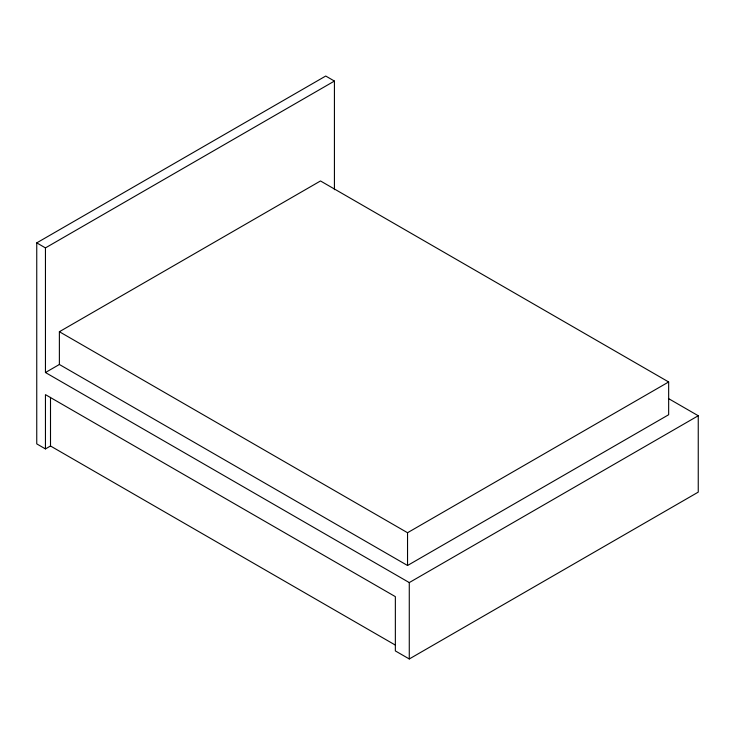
<?xml version="1.0" encoding="UTF-8"?>
<svg xmlns="http://www.w3.org/2000/svg" width="735" height="735" viewBox="0 0 735 735"><rect width="100%" height="100%" fill="white"/><g stroke="black" fill="none" stroke-linecap="round" stroke-linejoin="round"><path stroke-width="1.1" d="M395.43 645.137L50.504 445.998L45.451 448.91L36.75 443.885L36.75 242.872L325.724 76.036L334.425 81.061L334.425 189.685M36.75 242.872L45.451 247.897L334.425 81.061M59.379 364.487L59.379 331.724L320.497 180.966L668.657 381.97L668.657 414.733L407.539 565.491L59.379 364.487L45.451 372.526L45.451 247.897M59.379 331.724L407.539 532.728L668.657 381.97M45.451 372.526L409.276 582.579L698.25 415.744L698.25 492.128L409.276 658.964L395.356 650.925L395.356 596.645L45.451 394.64L45.451 448.91M668.427 398.526L698.25 415.744M409.276 582.579L409.276 658.964M407.539 532.728L407.539 565.491M50.504 397.378L50.504 445.998"/></g></svg>
